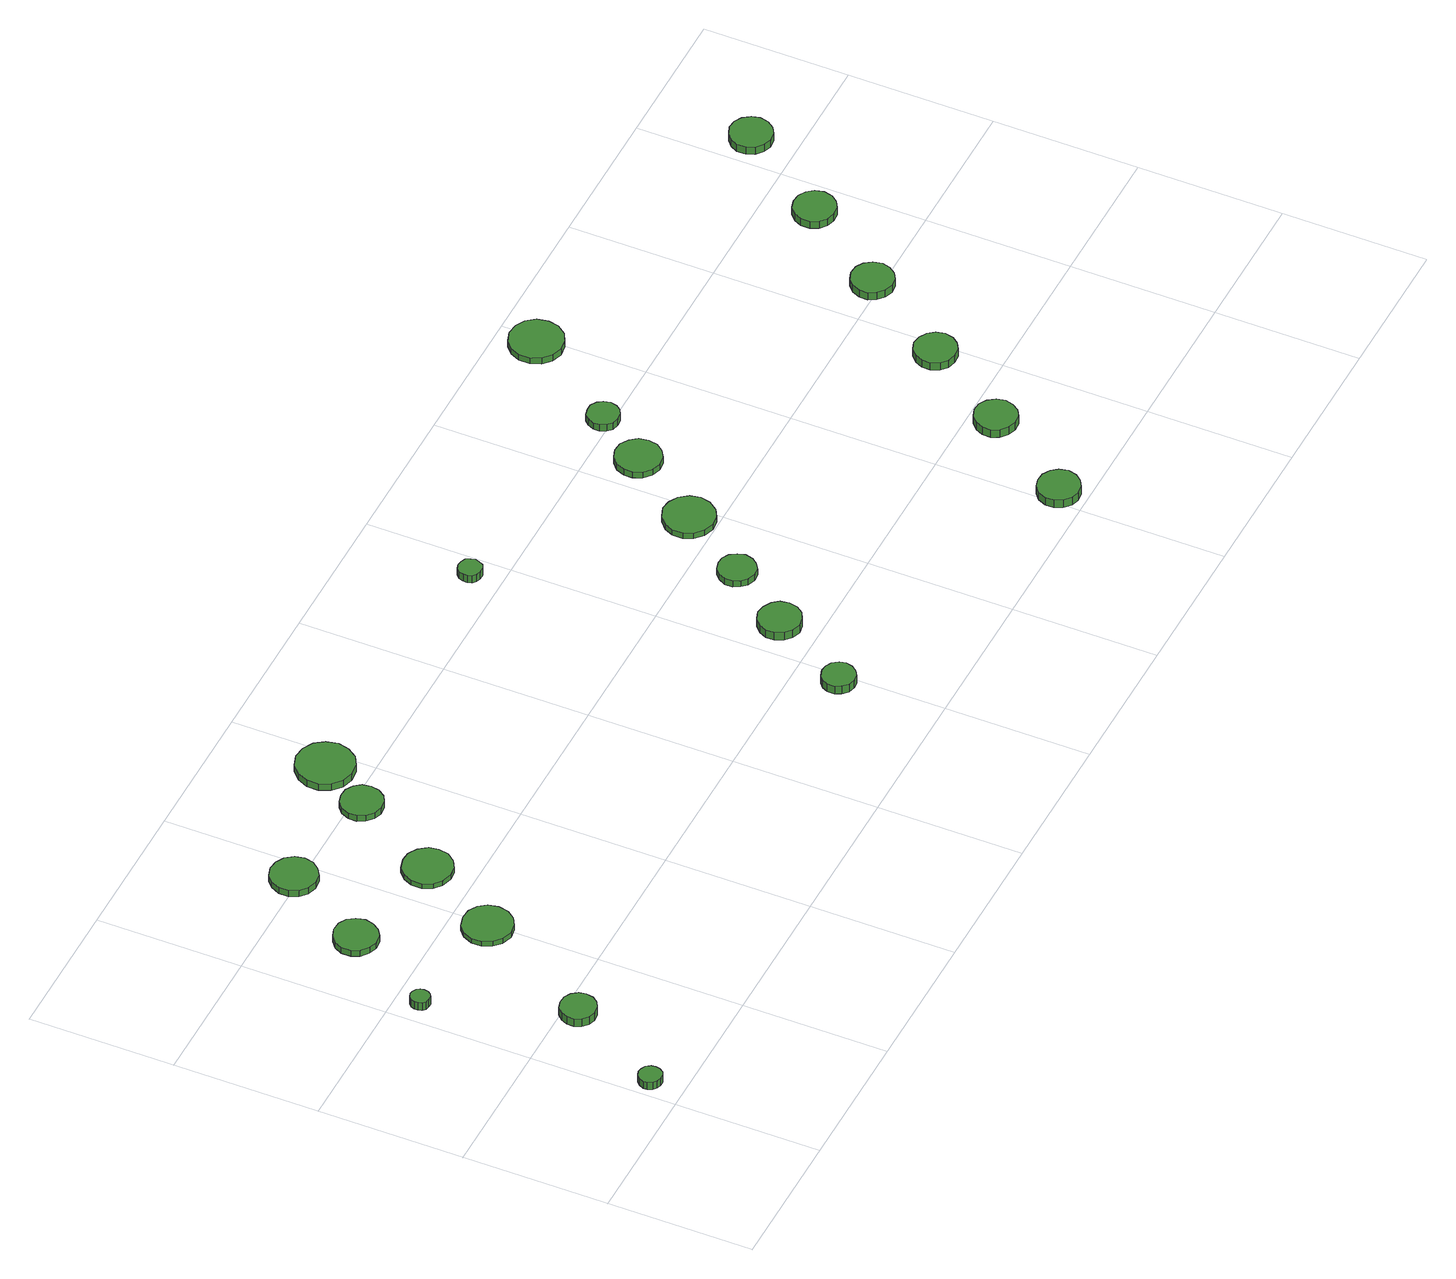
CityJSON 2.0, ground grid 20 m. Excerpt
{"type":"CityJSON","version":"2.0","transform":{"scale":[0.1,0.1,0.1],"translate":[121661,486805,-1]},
"CityObjects":{
"tree1":{"type":"SolitaryVegetationObject","attributes":{"function":"something"},"geometry":[{"type":"MultiSurface","lod":"1","boundaries":[[[0,1,2,3,4,5,6,7,8,9,10,11,12,13,14]],[[15,16,17,18,19,20,21,22,23,24,25,26,27,28,29]],[[0,29,28,1]],[[1,28,27,2]],[[2,27,26,3]],[[3,26,25,4]],[[4,25,24,5]],[[5,24,23,6]],[[6,23,22,7]],[[7,22,21,8]],[[8,21,20,9]],[[9,20,19,10]],[[10,19,18,11]],[[11,18,17,12]],[[12,17,16,13]],[[13,16,15,14]],[[14,15,29,0]]]}]},
"tree2":{"type":"SolitaryVegetationObject","attributes":{"function":"something"},"geometry":[{"type":"MultiSurface","lod":"1","boundaries":[[[30,31,32,33,34,35,36,37,38,39,40,41,42,43,44]],[[45,46,47,48,49,50,51,52,53,54,55,56,57,58,59]],[[30,59,58,31]],[[31,58,57,32]],[[32,57,56,33]],[[33,56,55,34]],[[34,55,54,35]],[[35,54,53,36]],[[36,53,52,37]],[[37,52,51,38]],[[38,51,50,39]],[[39,50,49,40]],[[40,49,48,41]],[[41,48,47,42]],[[42,47,46,43]],[[43,46,45,44]],[[44,45,59,30]]]}]},
"tree3":{"type":"SolitaryVegetationObject","attributes":{"function":"something"},"geometry":[{"type":"MultiSurface","lod":"1","boundaries":[[[60,61,62,63,64,65,66,67,68,69,70,71,72,73,74]],[[75,76,77,78,79,80,81,82,83,84,85,86,87,88,89]],[[60,89,88,61]],[[61,88,87,62]],[[62,87,86,63]],[[63,86,85,64]],[[64,85,84,65]],[[65,84,83,66]],[[66,83,82,67]],[[67,82,81,68]],[[68,81,80,69]],[[69,80,79,70]],[[70,79,78,71]],[[71,78,77,72]],[[72,77,76,73]],[[73,76,75,74]],[[74,75,89,60]]]}]},
"tree4":{"type":"SolitaryVegetationObject","attributes":{"function":"something"},"geometry":[{"type":"MultiSurface","lod":"1","boundaries":[[[90,91,92,93,94,95,96,97,98,99,100,101,102,103,104]],[[105,106,107,108,109,110,111,112,113,114,115,116,117,118,119]],[[90,119,118,91]],[[91,118,117,92]],[[92,117,116,93]],[[93,116,115,94]],[[94,115,114,95]],[[95,114,113,96]],[[96,113,112,97]],[[97,112,111,98]],[[98,111,110,99]],[[99,110,109,100]],[[100,109,108,101]],[[101,108,107,102]],[[102,107,106,103]],[[103,106,105,104]],[[104,105,119,90]]]}]},
"tree5":{"type":"SolitaryVegetationObject","attributes":{"function":"something"},"geometry":[{"type":"MultiSurface","lod":"1","boundaries":[[[120,121,122,123,124,125,126,127,128,129,130,131,132,133,134]],[[135,136,137,138,139,140,141,142,143,144,145,146,147,148,149]],[[120,149,148,121]],[[121,148,147,122]],[[122,147,146,123]],[[123,146,145,124]],[[124,145,144,125]],[[125,144,143,126]],[[126,143,142,127]],[[127,142,141,128]],[[128,141,140,129]],[[129,140,139,130]],[[130,139,138,131]],[[131,138,137,132]],[[132,137,136,133]],[[133,136,135,134]],[[134,135,149,120]]]}]},
"tree6":{"type":"SolitaryVegetationObject","attributes":{"function":"something"},"geometry":[{"type":"MultiSurface","lod":"1","boundaries":[[[150,151,152,153,154,155,156,157,158,159,160,161,162,163,164]],[[165,166,167,168,169,170,171,172,173,174,175,176,177,178,179]],[[150,179,178,151]],[[151,178,177,152]],[[152,177,176,153]],[[153,176,175,154]],[[154,175,174,155]],[[155,174,173,156]],[[156,173,172,157]],[[157,172,171,158]],[[158,171,170,159]],[[159,170,169,160]],[[160,169,168,161]],[[161,168,167,162]],[[162,167,166,163]],[[163,166,165,164]],[[164,165,179,150]]]}]},
"tree7":{"type":"SolitaryVegetationObject","attributes":{"function":"something"},"geometry":[{"type":"MultiSurface","lod":"1","boundaries":[[[180,181,182,183,184,185,186,187,188,189,190,191,192,193,194]],[[195,196,197,198,199,200,201,202,203,204,205,206,207,208,209]],[[180,209,208,181]],[[181,208,207,182]],[[182,207,206,183]],[[183,206,205,184]],[[184,205,204,185]],[[185,204,203,186]],[[186,203,202,187]],[[187,202,201,188]],[[188,201,200,189]],[[189,200,199,190]],[[190,199,198,191]],[[191,198,197,192]],[[192,197,196,193]],[[193,196,195,194]],[[194,195,209,180]]]}]},
"tree8":{"type":"SolitaryVegetationObject","attributes":{"function":"something"},"geometry":[{"type":"MultiSurface","lod":"1","boundaries":[[[210,211,212,213,214,215,216,217,218,219,220,221,222,223,224]],[[225,226,227,228,229,230,231,232,233,234,235,236,237,238,239]],[[210,239,238,211]],[[211,238,237,212]],[[212,237,236,213]],[[213,236,235,214]],[[214,235,234,215]],[[215,234,233,216]],[[216,233,232,217]],[[217,232,231,218]],[[218,231,230,219]],[[219,230,229,220]],[[220,229,228,221]],[[221,228,227,222]],[[222,227,226,223]],[[223,226,225,224]],[[224,225,239,210]]]}]},
"tree9":{"type":"SolitaryVegetationObject","attributes":{"function":"something"},"geometry":[{"type":"MultiSurface","lod":"1","boundaries":[[[240,241,242,243,244,245,246,247,248,249,250,251,252,253,254]],[[255,256,257,258,259,260,261,262,263,264,265,266,267,268,269]],[[240,269,268,241]],[[241,268,267,242]],[[242,267,266,243]],[[243,266,265,244]],[[244,265,264,245]],[[245,264,263,246]],[[246,263,262,247]],[[247,262,261,248]],[[248,261,260,249]],[[249,260,259,250]],[[250,259,258,251]],[[251,258,257,252]],[[252,257,256,253]],[[253,256,255,254]],[[254,255,269,240]]]}]},
"tree10":{"type":"SolitaryVegetationObject","attributes":{"function":"something"},"geometry":[{"type":"MultiSurface","lod":"1","boundaries":[[[270,271,272,273,274,275,276,277,278,279,280,281,282,283,284]],[[285,286,287,288,289,290,291,292,293,294,295,296,297,298,299]],[[270,299,298,271]],[[271,298,297,272]],[[272,297,296,273]],[[273,296,295,274]],[[274,295,294,275]],[[275,294,293,276]],[[276,293,292,277]],[[277,292,291,278]],[[278,291,290,279]],[[279,290,289,280]],[[280,289,288,281]],[[281,288,287,282]],[[282,287,286,283]],[[283,286,285,284]],[[284,285,299,270]]]}]},
"tree11":{"type":"SolitaryVegetationObject","attributes":{"function":"something"},"geometry":[{"type":"MultiSurface","lod":"1","boundaries":[[[300,301,302,303,304,305,306,307,308,309,310,311,312,313,314]],[[315,316,317,318,319,320,321,322,323,324,325,326,327,328,329]],[[300,329,328,301]],[[301,328,327,302]],[[302,327,326,303]],[[303,326,325,304]],[[304,325,324,305]],[[305,324,323,306]],[[306,323,322,307]],[[307,322,321,308]],[[308,321,320,309]],[[309,320,319,310]],[[310,319,318,311]],[[311,318,317,312]],[[312,317,316,313]],[[313,316,315,314]],[[314,315,329,300]]]}]},
"tree12":{"type":"SolitaryVegetationObject","attributes":{"function":"something"},"geometry":[{"type":"MultiSurface","lod":"1","boundaries":[[[330,331,332,333,334,335,336,337,338,339,340,341,342,343,344]],[[345,346,347,348,349,350,351,352,353,354,355,356,357,358,359]],[[330,359,358,331]],[[331,358,357,332]],[[332,357,356,333]],[[333,356,355,334]],[[334,355,354,335]],[[335,354,353,336]],[[336,353,352,337]],[[337,352,351,338]],[[338,351,350,339]],[[339,350,349,340]],[[340,349,348,341]],[[341,348,347,342]],[[342,347,346,343]],[[343,346,345,344]],[[344,345,359,330]]]}]},
"tree13":{"type":"SolitaryVegetationObject","attributes":{"function":"something"},"geometry":[{"type":"MultiSurface","lod":"1","boundaries":[[[360,361,362,363,364,365,366,367,368,369,370,371,372,373,374]],[[375,376,377,378,379,380,381,382,383,384,385,386,387,388,389]],[[360,389,388,361]],[[361,388,387,362]],[[362,387,386,363]],[[363,386,385,364]],[[364,385,384,365]],[[365,384,383,366]],[[366,383,382,367]],[[367,382,381,368]],[[368,381,380,369]],[[369,380,379,370]],[[370,379,378,371]],[[371,378,377,372]],[[372,377,376,373]],[[373,376,375,374]],[[374,375,389,360]]]}]},
"tree14":{"type":"SolitaryVegetationObject","attributes":{"function":"something"},"geometry":[{"type":"MultiSurface","lod":"1","boundaries":[[[390,391,392,393,394,395,396,397,398,399,400,401,402,403,404]],[[405,406,407,408,409,410,411,412,413,414,415,416,417,418,419]],[[390,419,418,391]],[[391,418,417,392]],[[392,417,416,393]],[[393,416,415,394]],[[394,415,414,395]],[[395,414,413,396]],[[396,413,412,397]],[[397,412,411,398]],[[398,411,410,399]],[[399,410,409,400]],[[400,409,408,401]],[[401,408,407,402]],[[402,407,406,403]],[[403,406,405,404]],[[404,405,419,390]]]}]},
"tree15":{"type":"SolitaryVegetationObject","attributes":{"function":"something"},"geometry":[{"type":"MultiSurface","lod":"1","boundaries":[[[420,421,422,423,424,425,426,427,428,429,430,431,432,433,434]],[[435,436,437,438,439,440,441,442,443,444,445,446,447,448,449]],[[420,449,448,421]],[[421,448,447,422]],[[422,447,446,423]],[[423,446,445,424]],[[424,445,444,425]],[[425,444,443,426]],[[426,443,442,427]],[[427,442,441,428]],[[428,441,440,429]],[[429,440,439,430]],[[430,439,438,431]],[[431,438,437,432]],[[432,437,436,433]],[[433,436,435,434]],[[434,435,449,420]]]}]},
"tree16":{"type":"SolitaryVegetationObject","attributes":{"function":"something"},"geometry":[{"type":"MultiSurface","lod":"1","boundaries":[[[450,451,452,453,454,455,456,457,458,459,460,461,462,463,464]],[[465,466,467,468,469,470,471,472,473,474,475,476,477,478,479]],[[450,479,478,451]],[[451,478,477,452]],[[452,477,476,453]],[[453,476,475,454]],[[454,475,474,455]],[[455,474,473,456]],[[456,473,472,457]],[[457,472,471,458]],[[458,471,470,459]],[[459,470,469,460]],[[460,469,468,461]],[[461,468,467,462]],[[462,467,466,463]],[[463,466,465,464]],[[464,465,479,450]]]}]},
"tree17":{"type":"SolitaryVegetationObject","attributes":{"function":"something"},"geometry":[{"type":"MultiSurface","lod":"1","boundaries":[[[480,481,482,483,484,485,486,487,488,489,490,491,492,493,494]],[[495,496,497,498,499,500,501,502,503,504,505,506,507,508,509]],[[480,509,508,481]],[[481,508,507,482]],[[482,507,506,483]],[[483,506,505,484]],[[484,505,504,485]],[[485,504,503,486]],[[486,503,502,487]],[[487,502,501,488]],[[488,501,500,489]],[[489,500,499,490]],[[490,499,498,491]],[[491,498,497,492]],[[492,497,496,493]],[[493,496,495,494]],[[494,495,509,480]]]}]},
"tree18":{"type":"SolitaryVegetationObject","attributes":{"function":"something"},"geometry":[{"type":"MultiSurface","lod":"1","boundaries":[[[510,511,512,513,514,515,516,517,518,519,520,521,522,523,524]],[[525,526,527,528,529,530,531,532,533,534,535,536,537,538,539]],[[510,539,538,511]],[[511,538,537,512]],[[512,537,536,513]],[[513,536,535,514]],[[514,535,534,515]],[[515,534,533,516]],[[516,533,532,517]],[[517,532,531,518]],[[518,531,530,519]],[[519,530,529,520]],[[520,529,528,521]],[[521,528,527,522]],[[522,527,526,523]],[[523,526,525,524]],[[524,525,539,510]]]}]},
"tree19":{"type":"SolitaryVegetationObject","attributes":{"function":"something"},"geometry":[{"type":"MultiSurface","lod":"1","boundaries":[[[540,541,542,543,544,545,546,547,548,549,550,551,552,553,554]],[[555,556,557,558,559,560,561,562,563,564,565,566,567,568,569]],[[540,569,568,541]],[[541,568,567,542]],[[542,567,566,543]],[[543,566,565,544]],[[544,565,564,545]],[[545,564,563,546]],[[546,563,562,547]],[[547,562,561,548]],[[548,561,560,549]],[[549,560,559,550]],[[550,559,558,551]],[[551,558,557,552]],[[552,557,556,553]],[[553,556,555,554]],[[554,555,569,540]]]}]},
"tree20":{"type":"SolitaryVegetationObject","attributes":{"function":"something"},"geometry":[{"type":"MultiSurface","lod":"1","boundaries":[[[570,571,572,573,574,575,576,577,578,579,580,581,582,583,584]],[[585,586,587,588,589,590,591,592,593,594,595,596,597,598,599]],[[570,599,598,571]],[[571,598,597,572]],[[572,597,596,573]],[[573,596,595,574]],[[574,595,594,575]],[[575,594,593,576]],[[576,593,592,577]],[[577,592,591,578]],[[578,591,590,579]],[[579,590,589,580]],[[580,589,588,581]],[[581,588,587,582]],[[582,587,586,583]],[[583,586,585,584]],[[584,585,599,570]]]}]},
"tree21":{"type":"SolitaryVegetationObject","attributes":{"function":"something"},"geometry":[{"type":"MultiSurface","lod":"1","boundaries":[[[600,601,602,603,604,605,606,607,608,609,610,611,612,613,614]],[[615,616,617,618,619,620,621,622,623,624,625,626,627,628,629]],[[600,629,628,601]],[[601,628,627,602]],[[602,627,626,603]],[[603,626,625,604]],[[604,625,624,605]],[[605,624,623,606]],[[606,623,622,607]],[[607,622,621,608]],[[608,621,620,609]],[[609,620,619,610]],[[610,619,618,611]],[[611,618,617,612]],[[612,617,616,613]],[[613,616,615,614]],[[614,615,629,600]]]}]},
"tree22":{"type":"SolitaryVegetationObject","attributes":{"function":"something"},"geometry":[{"type":"MultiSurface","lod":"1","boundaries":[[[630,631,632,633,634,635,636,637,638,639,640,641,642,643,644]],[[645,646,647,648,649,650,651,652,653,654,655,656,657,658,659]],[[630,659,658,631]],[[631,658,657,632]],[[632,657,656,633]],[[633,656,655,634]],[[634,655,654,635]],[[635,654,653,636]],[[636,653,652,637]],[[637,652,651,638]],[[638,651,650,639]],[[639,650,649,640]],[[640,649,648,641]],[[641,648,647,642]],[[642,647,646,643]],[[643,646,645,644]],[[644,645,659,630]]]}]},
"tree23":{"type":"SolitaryVegetationObject","attributes":{"function":"something"},"geometry":[{"type":"MultiSurface","lod":"1","boundaries":[[[660,661,662,663,664,665,666,667,668,669,670,671,672,673,674]],[[675,676,677,678,679,680,681,682,683,684,685,686,687,688,689]],[[660,689,688,661]],[[661,688,687,662]],[[662,687,686,663]],[[663,686,685,664]],[[664,685,684,665]],[[665,684,683,666]],[[666,683,682,667]],[[667,682,681,668]],[[668,681,680,669]],[[669,680,679,670]],[[670,679,678,671]],[[671,678,677,672]],[[672,677,676,673]],[[673,676,675,674]],[[674,675,689,660]]]}]}
},
"vertices":[
[37,44,23],[36,50,23],[32,56,23],[26,59,23],[20,60,23],[14,58,23],[9,53,23],[6,47,23],[6,41,23],[9,35,23],[14,31,23],[20,29,23],[26,29,23],[32,32,23],[36,38,23],[36,38,11],[32,32,11],[26,29,11],[20,29,11],[14,31,11],[9,35,11],[6,41,11],[6,47,11],[9,53,11],[14,58,11],[20,60,11],[26,59,11],[32,56,11],[36,50,11],[37,44,11],
[45,368,20],[44,373,20],[41,377,20],[36,380,20],[31,381,20],[26,379,20],[22,375,20],[20,370,20],[20,365,20],[22,360,20],[26,356,20],[31,355,20],[36,355,20],[41,358,20],[44,362,20],[44,362,7],[41,358,7],[36,355,7],[31,355,7],[26,356,7],[22,360,7],[20,365,7],[20,370,7],[22,375,7],[26,379,7],[31,381,7],[36,380,7],[41,377,7],[44,373,7],[45,368,7],
[119,178,25],[117,188,25],[111,196,25],[102,201,25],[92,202,25],[82,199,25],[75,192,25],[71,183,25],[71,173,25],[75,164,25],[82,157,25],[92,154,25],[102,155,25],[111,160,25],[117,168,25],[117,168,12],[111,160,12],[102,155,12],[92,154,12],[82,157,12],[75,164,12],[71,173,12],[71,183,12],[75,192,12],[82,199,12],[92,202,12],[102,201,12],[111,196,12],[117,188,12],[119,178,12],
[133,490,17],[130,502,17],[123,512,17],[113,518,17],[100,519,17],[89,515,17],[79,507,17],[74,496,17],[74,483,17],[79,472,17],[89,464,17],[100,460,17],[113,461,17],[123,468,17],[130,478,17],[130,478,7],[123,468,7],[113,461,7],[100,460,7],[89,464,7],[79,472,7],[74,483,7],[74,496,7],[79,507,7],[89,515,7],[100,519,7],[113,518,7],[123,512,7],[130,502,7],[133,490,7],
[226,349,16],[223,363,16],[215,374,16],[203,381,16],[189,382,16],[175,378,16],[165,369,16],[159,356,16],[159,342,16],[165,329,16],[175,320,16],[189,315,16],[203,317,16],[215,324,16],[223,335,16],[223,335,8],[215,324,8],[203,317,8],[189,315,8],[175,320,8],[165,329,8],[159,342,8],[159,356,8],[165,369,8],[175,378,8],[189,382,8],[203,381,8],[215,374,8],[223,363,8],[226,349,8],
[204,607,16],[201,620,16],[193,631,16],[182,637,16],[169,639,16],[156,635,16],[147,626,16],[141,614,16],[141,601,16],[147,588,16],[156,580,16],[169,576,16],[182,577,16],[193,584,16],[201,594,16],[201,594,6],[193,584,6],[182,577,6],[169,576,6],[156,580,6],[147,588,6],[141,601,6],[141,614,6],[147,626,6],[156,635,6],[169,639,6],[182,637,6],[193,631,6],[201,620,6],[204,607,6],
[290,462,15],[288,475,15],[279,487,15],[267,494,15],[254,495,15],[240,491,15],[230,482,15],[224,469,15],[224,455,15],[230,442,15],[240,433,15],[254,429,15],[267,430,15],[279,437,15],[288,448,15],[288,448,7],[279,437,7],[267,430,7],[254,429,7],[240,433,7],[230,442,7],[224,455,7],[224,469,7],[230,482,7],[240,491,7],[254,495,7],[267,494,7],[279,487,7],[288,475,7],[290,462,7],
[358,587,16],[356,599,16],[349,608,16],[339,614,16],[327,615,16],[316,612,16],[307,604,16],[302,593,16],[302,581,16],[307,571,16],[316,563,16],[327,559,16],[339,560,16],[349,566,16],[356,576,16],[356,576,6],[349,566,6],[339,560,6],[327,559,6],[316,563,6],[307,571,6],[302,581,6],[302,593,6],[307,604,6],[316,612,6],[327,615,6],[339,614,6],[349,608,6],[356,599,6],[358,587,6],
[411,657,17],[407,673,17],[398,686,17],[384,694,17],[367,696,17],[352,691,17],[340,680,17],[333,665,17],[333,649,17],[340,634,17],[352,623,17],[367,618,17],[384,620,17],[398,628,17],[407,641,17],[407,641,6],[398,628,6],[384,620,6],[367,618,6],[352,623,6],[340,634,6],[333,649,6],[333,665,6],[340,680,6],[352,691,6],[367,696,6],[384,694,6],[398,686,6],[407,673,6],[411,657,6],
[801,137,30],[799,146,30],[793,154,30],[785,158,30],[776,159,30],[767,156,30],[760,150,30],[756,142,30],[756,132,30],[760,124,30],[767,117,30],[776,114,30],[785,115,30],[793,120,30],[799,128,30],[799,128,17],[793,120,17],[785,115,17],[776,114,17],[767,117,17],[760,124,17],[756,132,17],[756,142,17],[760,150,17],[767,156,17],[776,159,17],[785,158,17],[793,154,17],[799,146,17],[801,137,17],
[879,252,21],[877,264,21],[870,273,21],[859,279,21],[847,281,21],[836,277,21],[827,269,21],[822,258,21],[822,246,21],[827,235,21],[836,227,21],[847,223,21],[859,225,21],[870,231,21],[877,240,21],[877,240,8],[870,231,8],[859,225,8],[847,223,8],[836,227,8],[827,235,8],[822,246,8],[822,258,8],[827,269,8],[836,277,8],[847,281,8],[859,279,8],[870,273,8],[877,264,8],[879,252,8],
[785,642,21],[783,648,21],[780,654,21],[774,657,21],[767,658,21],[761,656,21],[756,651,21],[754,645,21],[754,639,21],[756,633,21],[761,629,21],[767,627,21],[774,627,21],[780,630,21],[783,636,21],[783,636,9],[780,630,9],[774,627,9],[767,627,9],[761,629,9],[756,633,9],[754,639,9],[754,645,9],[756,651,9],[761,656,9],[767,658,9],[774,657,9],[780,654,9],[783,648,9],[785,642,9],
[940,341,17],[937,351,17],[931,360,17],[922,365,17],[912,366,17],[901,363,17],[894,356,17],[889,346,17],[889,335,17],[894,326,17],[901,319,17],[912,315,17],[922,316,17],[931,322,17],[937,330,17],[937,330,7],[931,322,7],[922,316,7],[912,315,7],[901,319,7],[894,326,7],[889,335,7],[889,346,7],[894,356,7],[901,363,7],[912,366,7],[922,365,7],[931,360,7],[937,351,7],[940,341,7],
[1013,437,15],[1010,451,15],[1001,463,15],[989,470,15],[975,472,15],[961,467,15],[950,457,15],[944,444,15],[944,430,15],[950,417,15],[961,407,15],[975,402,15],[989,404,15],[1001,411,15],[1010,423,15],[1010,423,6],[1001,411,6],[989,404,6],[975,402,6],[961,407,6],[950,417,6],[944,430,6],[944,444,6],[950,457,6],[961,467,6],[975,472,6],[989,470,6],[1001,463,6],[1010,451,6],[1013,437,6],
[1079,540,16],[1077,553,16],[1069,563,16],[1058,570,16],[1045,571,16],[1033,567,16],[1023,558,16],[1018,546,16],[1018,534,16],[1023,522,16],[1033,513,16],[1045,509,16],[1058,510,16],[1069,517,16],[1077,527,16],[1077,527,6],[1069,517,6],[1058,510,6],[1045,509,6],[1033,513,6],[1023,522,6],[1018,534,6],[1018,546,6],[1023,558,6],[1033,567,6],[1045,571,6],[1058,570,6],[1069,563,6],[1077,553,6],[1079,540,6],
[1244,36,24],[1241,48,24],[1234,57,24],[1224,63,24],[1212,64,24],[1201,61,24],[1192,53,24],[1187,42,24],[1187,30,24],[1192,19,24],[1201,11,24],[1212,8,24],[1224,9,24],[1234,15,24],[1241,24,24],[1241,24,11],[1234,15,11],[1224,9,11],[1212,8,11],[1201,11,11],[1192,19,11],[1187,30,11],[1187,42,11],[1192,53,11],[1201,61,11],[1212,64,11],[1224,63,11],[1234,57,11],[1241,48,11],[1244,36,11],
[1121,612,17],[1119,621,17],[1114,628,17],[1106,633,17],[1097,633,17],[1088,631,17],[1082,625,17],[1078,616,17],[1078,608,17],[1082,599,17],[1088,593,17],[1097,591,17],[1106,592,17],[1114,596,17],[1119,603,17],[1119,603,6],[1114,596,6],[1106,592,6],[1097,591,6],[1088,593,6],[1082,599,6],[1078,608,6],[1078,616,6],[1082,625,6],[1088,631,6],[1097,633,6],[1106,633,6],[1114,628,6],[1119,621,6],[1121,612,6],
[1330,163,21],[1327,175,21],[1320,185,21],[1310,191,21],[1298,192,21],[1287,188,21],[1278,180,21],[1273,169,21],[1273,157,21],[1278,147,21],[1287,139,21],[1298,135,21],[1310,136,21],[1320,142,21],[1327,152,21],[1327,152,8],[1320,142,8],[1310,136,8],[1298,135,8],[1287,139,8],[1278,147,8],[1273,157,8],[1273,169,8],[1278,180,8],[1287,188,8],[1298,192,8],[1310,191,8],[1320,185,8],[1327,175,8],[1330,163,8],
[1224,746,16],[1221,761,16],[1212,773,16],[1199,780,16],[1184,782,16],[1170,777,16],[1159,767,16],[1153,754,16],[1153,739,16],[1159,725,16],[1170,715,16],[1184,710,16],[1199,712,16],[1212,719,16],[1221,731,16],[1221,731,6],[1212,719,6],[1199,712,6],[1184,710,6],[1170,715,6],[1159,725,6],[1153,739,6],[1153,754,6],[1159,767,6],[1170,777,6],[1184,782,6],[1199,780,6],[1212,773,6],[1221,761,6],[1224,746,6],
[1410,284,20],[1407,296,20],[1400,305,20],[1390,311,20],[1378,313,20],[1367,309,20],[1358,301,20],[1353,290,20],[1353,278,20],[1358,267,20],[1367,259,20],[1378,256,20],[1390,257,20],[1400,263,20],[1407,272,20],[1407,272,8],[1400,263,8],[1390,257,8],[1378,256,8],[1367,259,8],[1358,267,8],[1353,278,8],[1353,290,8],[1358,301,8],[1367,309,8],[1378,313,8],[1390,311,8],[1400,305,8],[1407,296,8],[1410,284,8],
[1494,410,19],[1491,422,19],[1484,432,19],[1474,438,19],[1462,439,19],[1451,435,19],[1442,427,19],[1437,416,19],[1437,404,19],[1442,394,19],[1451,386,19],[1462,382,19],[1474,383,19],[1484,389,19],[1491,399,19],[1491,399,7],[1484,389,7],[1474,383,7],[1462,382,7],[1451,386,7],[1442,394,7],[1437,404,7],[1437,416,7],[1442,427,7],[1451,435,7],[1462,439,7],[1474,438,7],[1484,432,7],[1491,422,7],[1494,410,7],
[1581,531,20],[1578,543,20],[1571,552,20],[1561,558,20],[1549,559,20],[1538,556,20],[1529,548,20],[1524,537,20],[1524,525,20],[1529,514,20],[1538,506,20],[1549,503,20],[1561,504,20],[1571,510,20],[1578,519,20],[1578,519,8],[1571,510,8],[1561,504,8],[1549,503,8],[1538,506,8],[1529,514,8],[1524,525,8],[1524,537,8],[1529,548,8],[1538,556,8],[1549,559,8],[1561,558,8],[1571,552,8],[1578,543,8],[1581,531,8],
[1670,661,20],[1667,672,20],[1660,682,20],[1650,688,20],[1638,689,20],[1627,685,20],[1618,677,20],[1613,667,20],[1613,655,20],[1618,644,20],[1627,636,20],[1638,632,20],[1650,633,20],[1660,639,20],[1667,649,20],[1667,649,8],[1660,639,8],[1650,633,8],[1638,632,8],[1627,636,8],[1618,644,8],[1613,655,8],[1613,667,8],[1618,677,8],[1627,685,8],[1638,689,8],[1650,688,8],[1660,682,8],[1667,672,8],[1670,661,8]
]}
